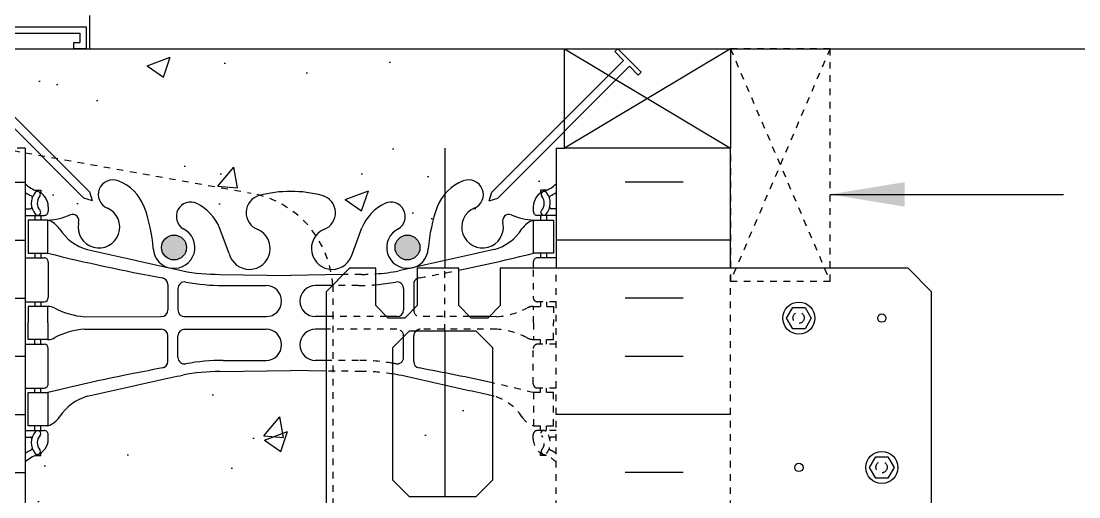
# Model space of a CAD drawing. Header units: inches. Extents: x -99 to -49.8, y 169 to 251.9.
# Drawn here: x -76.98 to -61.04, y 205.31 to 212.48 of the extents above; entities that cross this region are included whole.
import ezdxf

# ---------------------------------------------------------------- set-up
doc = ezdxf.new("R2010")
doc.units = ezdxf.units.IN
doc.header["$LTSCALE"] = 0.5
doc.header["$MEASUREMENT"] = 0
doc.linetypes.add('DASHED2', pattern=[0.375, 0.25, -0.125])
doc.linetypes.add('HIDDEN2', pattern=[0.1875, 0.125, -0.0625])
for name, color, linetype in [('HATCH', 12, 'Continuous'), ('Hidden2', 12, 'HIDDEN2'), ('LINE18', 9, 'Continuous'), ('line25', 2, 'Continuous'), ('LINE3', 3, 'Continuous'), ('LINE50', 5, 'Continuous'), ('LINE65', 3, 'Continuous'), ('LINE9', 9, 'Continuous'), ('TEXT', 4, 'Continuous'), ('Web_Edge', 9, 'Continuous')]:
    doc.layers.add(name, color=color, linetype=linetype)
doc.styles.add('DIM', font='romans.shx', dxfattribs={"width": 0.7})
doc.dimstyles.new('ext_12', dxfattribs={"dimscale": 12, "dimtxt": 0.09375, "dimasz": 0.09375, "dimexe": 0.09375, "dimexo": 0.0625, "dimgap": 0.0625, "dimtad": 1, "dimdec": 1, "dimzin": 3, "dimdsep": 46, "dimlunit": 4, "dimtxsty": 'DIM', "dimcen": 0.09, "dimdle": 0.09375, "dimclrt": 4, "dimadec": 0, "dimazin": 0, "dimtfac": 1, "dimtdec": 1, "dimtmove": 2, "dimatfit": 3, "dimfxl": 1, "dimfrac": 2, "dimtolj": 1, "dimtzin": 0, "dimarcsym": 0})

msp = doc.modelspace()

# ---------------------------------------------------------------- hatches: boundary and pattern name
at = {"layer": 'HATCH'}
h = msp.add_hatch(dxfattribs=at)
h.set_pattern_fill('AR-CONC', color=256, scale=0.5)
h.set_pattern_definition([(49.99999999999999, (0, 0), (3.586300913003767, -0.3137606749129755), [0.375, -4.125]), (355, (0, 0), (-0.693756668065, 3.760960668500059), [0.3, -3.3]), (100.45144446, (0.298858405, -0.02614672), (2.89254423363556, 3.447199954843147), [0.3187009599999999, -3.505710559999999]), (46.18420000000001, (0, 1), (5.336206653357862, -0.8275964039653827), [0.5625, -6.1875]), (96.63563549, (0.444683725, 0.931033465), (4.673309728371142, 4.870593003872752), [0.47805171, -5.258568799999999]), (351.1841639899999, (0, 1), (4.673309725273866, 4.870593001349951), [0.45, -4.950000005]), (21, (0.5, 0.75), (2.984535260592308, -2.013094453326694), [0.375, -4.125]), (326.0000000000001, (0.5, 0.75), (1.216576659607909, 3.625750225234265), [0.3, -3.3]), (71.45144474, (0.74871127, 0.58224213), (4.201111883649856, 1.612655764031769), [0.31870095, -3.50571056]), (37.50000000000001, (0, 0), (0.06079927658645334, 1.664469269156557), [0, -3.26, 0, -3.35, 0, -3.3125]), (7.499999999999999, (0, 0), (1.315347687210743, 1.972058559411801), [0, -1.91, 0, -3.185, 0, -1.2625]), (327.5, (-1.115, 0), (2.669112180862045, -0.1127743586718988), [0, -1.25, 0, -3.9, 0, -5.175]), (317.5, (-1.615, 0), (2.915930846711931, 0.5005249116615886), [0, -1.625, 0, -2.59, 0, -3.675])])
edge = h.paths.add_edge_path()
edge.add_arc((-69.26296042968272, 187.4750825603496), 0.4999999999999817, 46.21088882983793, 66.42182151813208)
edge.add_line((-69.0629604296534, 187.9333401298324), (-69.15296042965396, 187.9333401298255))
edge.add_line((-69.15296042965396, 187.9333401298255), (-69.15296042965669, 187.9750661897496))
edge.add_arc((-69.01296042967272, 188.1821893415326), 0.2500000000000103, 180.0000000030875, 235.94420226186742, ccw=False)
edge.add_line((-69.26296042967273, 188.1821893415191), (-69.26296042967637, 188.2496893415292))
edge.add_arc((-69.20046042967637, 188.2496893415326), 0.06250000000000001, 89.99999999998698, 180.0000000031006, ccw=False)
edge.add_line((-69.20046042967635, 188.3121893415326), (-69.15296042967852, 188.3121893415326))
edge.add_line((-69.15296042967852, 188.3121893415326), (-69.15296042968306, 188.3821893415326))
edge.add_line((-69.15296042968306, 188.3821893415326), (-69.25796042966778, 188.3821893415326))
edge.add_arc((-69.13555177851063, 188.7247932040528), 0.3638149041640495, 214.977513748053, 250.3387412735769, ccw=False)
edge.add_arc((-70.05867067382874, 188.1135631527183), 0.7434990637615243, 32.79191652787925, 73.8107114572156)
edge.add_spline(control_points=[(-69.85137452954145, 188.8275793754876), (-71.28882452954134, 189.1480393754876)], knot_values=[0, 0, 1, 1], degree=1, periodic=0)
edge.add_arc((-71.84516237756515, 186.2164345678702), 2.983926699701151, 79.25461642973025, 90.09946546446804)
edge.add_line((-71.85034247125739, 189.2003567712493), (-72.91695743279402, 189.216109270678))
edge.add_line((-72.91695743279402, 189.216109270678), (-73.98357239433068, 189.2003567712493))
edge.add_arc((-73.98875248802287, 186.2164345678702), 2.983926699701151, 89.90053453553307, 100.7453835702698)
edge.add_spline(control_points=[(-74.54509033604667, 189.1480393754876), (-75.98254033604657, 188.8275793754876)], knot_values=[0, 0, 1, 1], degree=1, periodic=0)
edge.add_arc((-75.77524419175927, 188.1135631527183), 0.7434990637615243, 106.1892885427844, 147.2080834721104)
edge.add_arc((-76.6983630870774, 188.7247932040528), 0.3638149041640544, 289.6612587264252, 325.0224862519694, ccw=False)
edge.add_line((-76.57595443592024, 188.3821893415326), (-76.68095443590495, 188.3821893415326))
edge.add_line((-76.68095443590495, 188.3821893415326), (-76.6809544359095, 188.3121893415326))
edge.add_line((-76.6809544359095, 188.3121893415326), (-76.63345443591166, 188.3121893415326))
edge.add_arc((-76.63345443591164, 188.2496893415326), 0.06250000000000001, -3.100581125181634e-09, 90.00000000001302, ccw=False)
edge.add_line((-76.57095443591164, 188.2496893415292), (-76.57095443591528, 188.1821893415191))
edge.add_arc((-76.82095443591527, 188.1821893415326), 0.2499999999999903, 304.05579773812724, 359.9999999969125, ccw=False)
edge.add_line((-76.68095443593133, 187.9750661897496), (-76.68095443593405, 187.9333401298255))
edge.add_line((-76.68095443593405, 187.9333401298255), (-76.77095443593461, 187.9333401298324))
edge.add_arc((-76.57095443590529, 187.4750825603496), 0.4999999999999814, 113.5781784818679, 133.7891111703084)
edge.add_line((-76.91695743279446, 187.8360284373778), (-76.91695743279446, 186.3176241267081))
edge.add_line((-76.91695743279446, 186.3176241267081), (-74.01610532066745, 186.3176241267081))
edge.add_line((-74.01610532066745, 186.3176241267081), (-73.01610532066745, 187.3176241267081))
edge.add_line((-73.01610532066745, 187.3176241267081), (-73.01610532066745, 185.3176241267081))
edge.add_line((-73.01610532066745, 185.3176241267081), (-72.01610532066745, 186.3176241267081))
edge.add_line((-72.01610532066745, 186.3176241267081), (-68.91695743279448, 186.3176241267081))
edge.add_line((-68.91695743279448, 186.3176241267081), (-68.91695743279448, 187.8360284373787))
h.paths.add_polyline_path([(-68.91695743279448, 194.0627590253792), (-68.91695743279398, 196.0971678050718, 0.08841615068645434), (-69.06296042965344, 196.1944794975259), (-69.15296042965399, 196.194479497519), (-69.15296042965672, 196.2362055574432, -0.2490694201798125), (-69.26296042967276, 196.4433287092126), (-69.2629604296764, 196.5108287092227, -0.4142135623889365), (-69.20046042967638, 196.5733287092261), (-69.15296042967854, 196.5733287092261), (-69.15296042968309, 196.6433287092261), (-69.25796042966839, 196.6433287092261, 0.08534784463998105), (-69.58741995221318, 196.5678101274881, -0.6696014941106417), (-69.71992235096346, 196.6880918241859, 2.087231407567944), (-70.15382178088612, 196.4632745659378, -1), (-70.31725035228916, 196.0547514918659, -0.2134499129915438), (-70.70947611306768, 196.4439519588495, -0.06822591722317979), (-70.8451739359322, 197.0718185008786, 1.75317091024265), (-71.29611152784673, 196.775210365644, -0.9407930192578456), (-71.49962406452543, 196.3919471457633, -0.1730747606229026), (-71.84553238706185, 196.7586041852713), (-71.98817022924167, 197.1454490410034, 1.612473537245968), (-72.41971339376305, 196.7858608412993, -0.7348724129875202), (-72.44281699735308, 196.2748219945952, -0.06847526280401155), (-72.91695743279391, 196.2127590253792, -0.0684752628042168), (-73.39109786823613, 196.2748219945956, -0.7348724129851627), (-73.41420147182541, 196.7858608412992, 1.612473537247223), (-73.8457446363464, 197.1454490410034), (-73.98838247852622, 196.7586041852713, -0.1730747606229988), (-74.33429080106288, 196.3919471457632, -0.9407930192584032), (-74.5378033377411, 196.7752103656441, 1.753170910243025), (-74.9887409296559, 197.0718185008782, -0.06822591722314142), (-75.12443875252039, 196.4439519588495, -0.2134499129908853), (-75.51666451329736, 196.0547514918665, -1), (-75.68009308470229, 196.4632745659376, 2.08723140756924), (-76.11399251462463, 196.688091824186, -0.6696014941072908), (-76.24649491337414, 196.5678101274877, 0.08534784464018956), (-76.57595443591968, 196.6433287092261), (-76.68095443590498, 196.6433287092261), (-76.68095443590953, 196.5733287092261), (-76.63345443591169, 196.5733287092261, -0.4142135623889448), (-76.57095443591167, 196.5108287092227), (-76.57095443591531, 196.4433287092126, -0.2490694201798239), (-76.68095443593135, 196.2362055574432), (-76.68095443593408, 196.194479497519), (-76.77095443593463, 196.1944794975259, 0.08841615068673743), (-76.91695743279449, 196.0971678050714), (-76.91695743279449, 194.0627590253792), (-76.91695743279448, 192.0283502456871, 0.08841615068675071), (-76.77095443593461, 191.9310385532325), (-76.68095443593405, 191.9310385532394), (-76.68095443593133, 191.8893124933153, -0.2490694201798112), (-76.57095443591528, 191.6821893415458), (-76.57095443591164, 191.6146893415357, -0.4142135623889407), (-76.63345443591166, 191.5521893415323), (-76.6809544359095, 191.5521893415323), (-76.68095443590495, 191.4821893415323), (-76.57595443591964, 191.4821893415323, 0.08534784463994134), (-76.246494913375, 191.5577079232703, -0.6696014941110767), (-76.11399251462457, 191.4374262265725, 2.08723140756614), (-75.68009308470154, 191.6622434848205, -1), (-75.5166645132976, 192.070766558892, -0.2134499129909198), (-75.12443875252045, 191.6815660919091, -0.06822591722321909), (-74.98874092965583, 191.0536995498797, 1.753170910241703), (-74.53780333774114, 191.3503076851143, -0.9407930192583428), (-74.33429080106279, 191.7335709049952, -0.1730747606229149), (-73.98838247852626, 191.3669138654873), (-73.84574463634634, 190.9800690097551, 1.612473537246518), (-73.41420147182522, 191.3396572094592, -0.734872412986799), (-73.3910978682352, 191.8506960561631, -0.06847526280406452), (-72.91695743279402, 191.9127590253792, -0.06847526280406131), (-72.44281699735285, 191.8506960561631, -0.7348724129867691), (-72.41971339376275, 191.3396572094592, 1.612473537246661), (-71.98817022924167, 190.9800690097551), (-71.84553238706175, 191.3669138654873, -0.173074760623042), (-71.49962406452488, 191.7335709049954, -0.9407930192578118), (-71.2961115278469, 191.3503076851143, 1.7531709102408), (-70.8451739359322, 191.0536995498794, -0.06822591722324756), (-70.70947611306757, 191.6815660919091, -0.2134499129907827), (-70.31725035229074, 192.0707665588919, -1), (-70.15382178088632, 191.6622434848206, 2.087231407567177), (-69.71992235096344, 191.4374262265726, -0.6696014941048448), (-69.58741995221435, 191.5577079232709, 0.08534784464030597), (-69.25796042966837, 191.4821893415323), (-69.15296042968306, 191.4821893415323), (-69.15296042967852, 191.5521893415323), (-69.20046042967635, 191.5521893415323, -0.4142135623889365), (-69.26296042967637, 191.6146893415357), (-69.26296042967273, 191.6821893415458, -0.2490694201798226), (-69.15296042965669, 191.8893124933153), (-69.15296042965396, 191.9310385532394), (-69.0629604296534, 191.9310385532325, 0.08841615068609064), (-68.91695743279448, 192.0283502456862)])
edge = h.paths.add_edge_path()
edge.add_line((-72.3859744296058, 203.1091091947822), (-72.3859744296058, 207.2082673504387))
edge.add_line((-72.3859744296058, 207.2082673504387), (-72.91695743279399, 207.216109270678))
edge.add_line((-72.91695743279399, 207.216109270678), (-73.98357239433076, 207.2003567712493))
edge.add_arc((-73.98875248802293, 204.2164345678702), 2.983926699701129, 89.90053453553361, 100.7453835702683)
edge.add_spline(control_points=[(-74.5450903360467, 207.1480393754876), (-75.9825403360466, 206.8275793754876)], knot_values=[0, 0, 1, 1], degree=1, periodic=0)
edge.add_arc((-75.77524419175928, 206.1135631527183), 0.7434990637615244, 106.1892885427834, 147.2080834721031)
edge.add_arc((-76.69836308707744, 206.7247932040528), 0.3638149041640706, 289.66125872642726, 325.02248625198683, ccw=False)
edge.add_line((-76.57595443592027, 206.3821893415326), (-76.68095443590498, 206.3821893415326))
edge.add_line((-76.68095443590498, 206.3821893415326), (-76.68095443590953, 206.3121893415326))
edge.add_line((-76.68095443590953, 206.3121893415326), (-76.63345443591169, 206.3121893415326))
edge.add_arc((-76.63345443591167, 206.2496893415326), 0.06250000000000001, -3.100581125181634e-09, 90.00000000001302, ccw=False)
edge.add_line((-76.57095443591167, 206.2496893415292), (-76.57095443591531, 206.1821893415191))
edge.add_arc((-76.8209544359153, 206.1821893415326), 0.2499999999999885, 304.05579773812724, 359.9999999969125, ccw=False)
edge.add_line((-76.68095443593135, 205.9750661897496), (-76.68095443593408, 205.9333401298255))
edge.add_line((-76.68095443593408, 205.9333401298255), (-76.77095443593463, 205.9333401298324))
edge.add_arc((-76.5709544359053, 205.4750825603496), 0.4999999999999971, 113.5781784818679, 133.7891111703096)
edge.add_line((-76.91695743279449, 205.8360284373778), (-76.91695743279449, 200.2894896133806))
edge.add_arc((-76.57095443590532, 200.6504354904089), 0.4999999999999974, 226.2108888296916, 246.4218215181336)
edge.add_line((-76.77095443593463, 200.1921779209261), (-76.68095443593408, 200.1921779209329))
edge.add_line((-76.68095443593408, 200.1921779209329), (-76.68095443593135, 200.1504518610088))
edge.add_arc((-76.82095443591533, 199.9433287092259), 0.2500000000000085, 3.087507138843648e-09, 55.94420226186742, ccw=False)
edge.add_line((-76.57095443591531, 199.9433287092394), (-76.57095443591167, 199.8758287092293))
edge.add_arc((-76.63345443591167, 199.8758287092259), 0.06250000000000001, -90.00000000001302, 3.100524281762773e-09, ccw=False)
edge.add_line((-76.63345443591169, 199.8133287092259), (-76.68095443590953, 199.8133287092259))
edge.add_line((-76.68095443590953, 199.8133287092259), (-76.68095443590498, 199.7433287092259))
edge.add_line((-76.68095443590498, 199.7433287092259), (-76.57595443592027, 199.7433287092259))
edge.add_arc((-76.69836308707748, 199.4007248467057), 0.3638149041640706, 34.97751374790272, 70.33874127356643, ccw=False)
edge.add_arc((-75.7752441917593, 200.0119548980402), 0.7434990637615243, 212.7919165279498, 253.8107114572178)
edge.add_spline(control_points=[(-75.9825403360466, 199.2979386752708), (-74.5450903360467, 198.9774786752708)], knot_values=[0, 0, 1, 1], degree=1, periodic=0)
edge.add_arc((-73.9887524880229, 201.9090834828881), 2.983926699701062, 259.2546164297302, 270.0994654644683)
edge.add_line((-73.98357239433064, 198.9251612795092), (-72.91695743279408, 198.9094087800805))
edge.add_line((-72.91695743279408, 198.9094087800805), (-71.85034247125742, 198.9251612795092))
edge.add_arc((-71.84516237756517, 201.9090834828882), 2.983926699701136, 269.900534535532, 280.7453835702698)
edge.add_spline(control_points=[(-71.28882452954137, 198.9774786752708), (-69.85137452954147, 199.2979386752708)], knot_values=[0, 0, 1, 1], degree=1, periodic=0)
edge.add_arc((-70.05867067382876, 200.0119548980402), 0.7434990637615241, 286.1892885427833, 327.2080834721286)
edge.add_arc((-69.13555177851063, 199.4007248467056), 0.3638149041640706, 109.66125872642581, 145.0224862519285, ccw=False)
edge.add_line((-69.2579604296678, 199.7433287092259), (-69.15296042968309, 199.7433287092259))
edge.add_line((-69.15296042968309, 199.7433287092259), (-69.15296042967854, 199.8133287092259))
edge.add_line((-69.15296042967854, 199.8133287092259), (-69.20046042967638, 199.8133287092259))
edge.add_arc((-69.2004604296764, 199.8758287092259), 0.06250000000000001, 179.9999999968994, 270.000000000013, ccw=False)
edge.add_line((-69.2629604296764, 199.8758287092293), (-69.26296042967276, 199.9433287092394))
edge.add_arc((-69.01296042967277, 199.9433287092259), 0.2499999999999884, 124.05579773812721, 179.9999999969125, ccw=False)
edge.add_line((-69.15296042965672, 200.1504518610088), (-69.15296042965399, 200.1921779209329))
edge.add_line((-69.15296042965399, 200.1921779209329), (-69.06296042965344, 200.1921779209261))
edge.add_arc((-69.26296042968275, 200.6504354904089), 0.499999999999998, 293.5781784818664, 313.7891111704985)
edge.add_line((-68.91695743279237, 200.2894896133817), (-68.91695743279237, 202.755555804189))
edge.add_line((-68.91695743279237, 202.755555804189), (-69.76097442960557, 202.7555558041891))
edge.add_line((-69.76097442960557, 202.7555558041891), (-69.76097442960557, 203.318055804189))
edge.add_line((-69.76097442960557, 203.318055804189), (-69.94847442960557, 203.505555804189))
edge.add_line((-69.94847442960557, 203.505555804189), (-70.19847442960557, 203.5055558041891))
edge.add_line((-70.19847442960557, 203.5055558041891), (-70.38597442960557, 203.3180558041891))
edge.add_line((-70.38597442960557, 203.3180558041891), (-70.38597442960557, 202.7555558041891))
edge.add_line((-70.38597442960557, 202.7555558041891), (-71.0109744296056, 202.7555558041891))
edge.add_line((-71.0109744296056, 202.7555558041891), (-71.01097442960557, 203.318055804189))
edge.add_line((-71.01097442960557, 203.318055804189), (-71.19847442960557, 203.505555804189))
edge.add_line((-71.19847442960557, 203.505555804189), (-71.44847442960557, 203.505555804189))
edge.add_line((-71.44847442960557, 203.505555804189), (-71.63597442960557, 203.318055804189))
edge.add_line((-71.63597442960557, 203.318055804189), (-71.63597442960557, 202.7555558041891))
edge.add_line((-71.63597442960557, 202.7555558041891), (-72.03242103901246, 202.7555558041888))
edge.add_line((-72.03242103901246, 202.7555558041888), (-72.3859744296058, 203.1091091947822))
edge = h.paths.add_edge_path(flags=17)
edge.add_spline(control_points=[(-69.87695743279173, 206.833282737118), (-71.28882452954137, 207.1480393754876)], knot_values=[0.01779742130178727, 0.01779742130178727, 1, 1], degree=1, periodic=0)
edge.add_arc((-71.84516237756564, 204.2164345678703), 2.983926699701185, 79.25461642972067, 80.97247137817307)
edge.add_line((-71.37695743279173, 207.1633995623822), (-71.3769574327917, 205.5627590253793))
edge.add_line((-71.3769574327917, 205.5627590253793), (-71.1269574327917, 205.3127590253793))
edge.add_line((-71.1269574327917, 205.3127590253793), (-70.12695743279173, 205.3127590253793))
edge.add_line((-70.12695743279173, 205.3127590253793), (-69.87695743279173, 205.5627590253793))
edge.add_line((-69.87695743279173, 205.5627590253793), (-69.87695743279173, 206.833282737118))
h.paths.add_polyline_path([(-68.79195743279229, 210.9966832688065), (-68.79195743279229, 212.0627590253791), (-77.04195743279458, 212.0627590253793), (-77.04195743279458, 210.9966832688066), (-76.45865773388859, 210.4133835699004), (-73.5112890930211, 209.8871757181858, -0.02347936990630944), (-73.37416105335791, 209.8552359864414, -0.06596473459090901), (-72.91695743279315, 209.9127590253792, -0.06847526280372124), (-72.44281699735431, 209.8506960561635, -0.7348724129901689), (-72.41971339376344, 209.3396572094589, 0.1205115288224305), (-72.53781977591731, 209.2488615759505, -0.09306446429773156), (-72.31901634665044, 208.7403448084114, 0.3704972861511366), (-71.98817022924167, 208.9800690097551), (-71.84553238706185, 209.3669138654871, -0.1730747606232576), (-71.4996240645245, 209.7335709049955, -0.9407930192563716), (-71.2961115278473, 209.3503076851142, 1.753170910239716), (-70.84517393593222, 209.0536995498795, -0.06822591722319189), (-70.70947611306775, 209.6815660919087, -0.2134499129900382), (-70.31725035229294, 210.0707665588911, -1), (-70.15382178088626, 209.6622434848206, 2.087231407567714), (-69.71992235096349, 209.4374262265726, -0.6696014941007381), (-69.58741995221526, 209.5577079232713, 0.08534784464054589), (-69.2579604296684, 209.4821893415323), (-69.15296042968309, 209.4821893415323), (-69.15296042967854, 209.5521893415324), (-69.20046042967638, 209.5521893415323, -0.4142135623889656), (-69.2629604296764, 209.6146893415357), (-69.26296042967276, 209.6821893415458, -0.2490694201798201), (-69.15296042965672, 209.8893124933153), (-69.15296042965399, 209.9310385532394), (-69.06296042965344, 209.9310385532325, 0.08841615068758168), (-68.91695743279237, 210.0283502456882), (-68.91695743279237, 210.5627590253791), (-68.79195743279229, 210.5627590253791), (-68.79195743279229, 210.8199065735085), (-69.79954628218383, 209.8123177241152), (-69.92824584453581, 209.7720065094149), (-69.88793462983637, 209.900706071762)])
h.paths.add_polyline_path([(-73.511289093023, 209.8871757181862), (-76.4586577338886, 210.4133835699004), (-75.9459802357505, 209.9007060717621), (-75.90566902105105, 209.772006509415), (-76.03436858340304, 209.8123177241153), (-76.67385454795102, 210.4518036886645), (-76.91695743279449, 210.4952060120133), (-76.91695743279449, 210.0283502456871, 0.08841615068673454), (-76.77095443593463, 209.9310385532325), (-76.68095443593408, 209.9310385532394), (-76.68095443593135, 209.8893124933153, -0.2490694201798088), (-76.57095443591531, 209.6821893415458), (-76.57095443591167, 209.6146893415357, -0.4142135623889365), (-76.63345443591169, 209.5521893415323), (-76.68095443590953, 209.5521893415323), (-76.68095443590498, 209.4821893415323), (-76.57595443591966, 209.4821893415323, 0.0853478446399523), (-76.24649491337497, 209.5577079232704, -0.6696014941121263), (-76.11399251462466, 209.4374262265723, 2.087231407574027), (-75.68009308470343, 209.6622434848213, -1), (-75.51666451330009, 210.070766558893, -0.2134499129923061), (-75.12443875252013, 209.6815660919082, -0.06822591722312163), (-74.98874092965586, 209.0536995498796, 1.753170910240549), (-74.53780333774087, 209.3503076851142, -0.9407930192584124), (-74.33429080106386, 209.7335709049957, -0.1730747606233705), (-73.98838247852622, 209.3669138654871), (-73.8457446363464, 208.9800690097551, 1.612473537250082), (-73.41420147182622, 209.3396572094596, -0.7348724129833379), (-73.39109786823653, 209.8506960561628, -0.002499239268321315), (-73.37416105335792, 209.8552359864414, 0.02347936990662765)])
edge = h.paths.add_edge_path()
edge.add_arc((-69.26296042968056, 235.3616975239035), 0.5000000000000095, 46.210888829839, 66.42182151813486)
edge.add_line((-69.06296042965126, 235.8199550933863), (-69.1529604296518, 235.8199550933794))
edge.add_line((-69.1529604296518, 235.8199550933794), (-69.15296042965453, 235.8616811533036))
edge.add_arc((-69.01296042967056, 236.0688043050865), 0.2500000000000104, 180.0000000030875, 235.94420226186742, ccw=False)
edge.add_line((-69.26296042967057, 236.068804305073), (-69.26296042967421, 236.1363043050831))
edge.add_arc((-69.20046042967421, 236.1363043050865), 0.06250000000000001, 89.99999999998698, 180.0000000030745, ccw=False)
edge.add_line((-69.2004604296742, 236.1988043050865), (-69.15296042967636, 236.1988043050865))
edge.add_line((-69.15296042967636, 236.1988043050865), (-69.1529604296809, 236.2688043050865))
edge.add_line((-69.1529604296809, 236.2688043050865), (-69.25796042966562, 236.2688043050865))
edge.add_arc((-69.13555177850806, 236.6114081676066), 0.3638149041640513, 214.9775137469862, 250.3387412735083, ccw=False)
edge.add_arc((-70.05867067382658, 236.0001781162722), 0.7434990637615252, 32.79191652837439, 73.81071145722042)
edge.add_spline(control_points=[(-69.85137452953929, 236.7141943390415), (-71.28882452953918, 237.0346543390415)], knot_values=[0, 0, 1, 1], degree=1, periodic=0)
edge.add_arc((-71.84516237756299, 234.1030495314241), 2.983926699701161, 79.25461642972955, 90.0994654644664)
edge.add_line((-71.85034247125515, 237.0869717348032), (-72.9169574327919, 237.1027242342319))
edge.add_line((-72.9169574327919, 237.1027242342319), (-73.98357239432832, 237.0869717348032))
edge.add_arc((-73.98875248802068, 234.1030495314242), 2.983926699701087, 89.9005345355298, 100.7453835702735)
edge.add_spline(control_points=[(-74.54509033604451, 237.0346543390415), (-75.98254033604441, 236.7141943390415)], knot_values=[0, 0, 1, 1], degree=1, periodic=0)
edge.add_arc((-75.77524419175705, 236.0001781162722), 0.7434990637615253, 106.1892885427918, 147.2080834720351)
edge.add_arc((-76.69836308707525, 236.6114081676067), 0.3638149041640558, 289.66125872642726, 325.0224862521296, ccw=False)
edge.add_line((-76.57595443591808, 236.2688043050865), (-76.68095443590279, 236.2688043050865))
edge.add_line((-76.68095443590279, 236.2688043050865), (-76.68095443590734, 236.1988043050865))
edge.add_line((-76.68095443590734, 236.1988043050865), (-76.6334544359095, 236.1988043050865))
edge.add_arc((-76.63345443590948, 236.1363043050865), 0.06250000000000001, -3.074489995924523e-09, 90.00000000001302, ccw=False)
edge.add_line((-76.57095443590948, 236.1363043050831), (-76.57095443591312, 236.068804305073))
edge.add_arc((-76.82095443591311, 236.0688043050865), 0.2499999999999903, 304.05579773812724, 359.9999999969125, ccw=False)
edge.add_line((-76.68095443592917, 235.8616811533036), (-76.6809544359319, 235.8199550933794))
edge.add_line((-76.6809544359319, 235.8199550933794), (-76.77095443593244, 235.8199550933863))
edge.add_arc((-76.57095443590313, 235.3616975239035), 0.5000000000000094, 113.5781784818651, 133.7891111703061)
edge.add_line((-76.9169574327923, 235.7226434009318), (-76.9169574327923, 232.9493739889332))
edge.add_line((-76.9169574327923, 232.9493739889332), (-75.2919574327923, 232.9493739889333))
edge.add_line((-75.2919574327923, 232.9493739889333), (-75.2919574327923, 232.9993739889333))
edge.add_line((-75.2919574327923, 232.9993739889333), (-73.34195743279248, 232.9993739889333))
edge.add_arc((-73.34195743279248, 233.1243739889333), 0.125, 270, 360)
edge.add_line((-73.21695743279248, 233.1243739889333), (-73.21695743279248, 233.1993739889336))
edge.add_arc((-72.91695743279253, 233.1993739889336), 0.2999999999999545, 0, 180, ccw=False)
edge.add_line((-72.61695743279257, 233.1993739889336), (-72.61695743279257, 233.1243739889333))
edge.add_arc((-72.49195743279257, 233.1243739889333), 0.1250000000000009, 180, 270)
edge.add_line((-72.49195743279257, 232.9993739889333), (-70.5419574327923, 232.9993739889333))
edge.add_line((-70.5419574327923, 232.9993739889333), (-70.5419574327923, 232.9493739889335))
edge.add_line((-70.5419574327923, 232.9493739889335), (-68.9169574327923, 232.9493739889336))
edge.add_line((-68.9169574327923, 232.9493739889336), (-68.9169574327923, 235.7226434009326))
h.paths.add_polyline_path([(-68.9169574327923, 241.9493739889331), (-68.9169574327923, 243.9837827686262, 0.08841615068610353), (-69.06296042965127, 244.0810944610798), (-69.1529604296518, 244.081094461073), (-69.15296042965453, 244.1228205209971, -0.2490694201798143), (-69.26296042967057, 244.3299436727665), (-69.26296042967421, 244.3974436727767, -0.4142135623889365), (-69.2004604296742, 244.45994367278), (-69.15296042967636, 244.45994367278), (-69.1529604296809, 244.52994367278), (-69.25796042966616, 244.52994367278, 0.08534784464038232), (-69.5874199522124, 244.4544250910413, -0.6696014941375972), (-69.71992235095999, 244.5747067877462, 2.087231407517782), (-70.15382178088858, 244.3498895294936, -1), (-70.31725035234123, 243.9413664554403, -0.2134499129697651), (-70.70947611306606, 244.330566922405, -0.0682259172229921), (-70.84517393593, 244.9584334644324, 1.753170910265039), (-71.29611152783764, 244.6618253291937, -0.9407930192416205), (-71.4996240645251, 244.2785621093182, -0.1730747606222016), (-71.84553238705968, 244.6452191488253), (-71.98817022923949, 245.0320640045572, 1.612473537237519), (-72.41971339376329, 244.6724758048541, -0.7348724130204608), (-72.44281699737, 244.161436958144, -0.06847526280073828), (-72.91695743278868, 244.0993739889331, -0.06847526280343354), (-73.39109786822571, 244.1614369581473, -0.7348724130104817), (-73.41420147181634, 244.6724758048561, 1.612473537225608), (-73.8457446363442, 245.0320640045573), (-73.98838247852404, 244.6452191488252, -0.1730747606206864), (-74.33429080105448, 244.2785621093199, -0.9407930192736779), (-74.53780333773946, 244.6618253291978, 1.753170910243384), (-74.98874092965367, 244.9584334644327, -0.0682259172232329), (-75.12443875251833, 244.3305669224031, -0.2134499129935072), (-75.5166645133017, 243.9413664554178, -1), (-75.68009308471038, 244.349889529487, 2.087231407608283), (-76.11399251462305, 244.5747067877415, -0.6696014941921857), (-76.24649491338927, 244.4544250910489, 0.08534784463543163), (-76.57595443591742, 244.52994367278), (-76.68095443590279, 244.52994367278), (-76.68095443590734, 244.45994367278), (-76.6334544359095, 244.45994367278, -0.4142135623889219), (-76.57095443590948, 244.3974436727767), (-76.57095443591312, 244.3299436727665, -0.2490694201798144), (-76.68095443592917, 244.1228205209971), (-76.6809544359319, 244.081094461073), (-76.77095443593242, 244.0810944610798, 0.08841615068673704), (-76.9169574327923, 243.9837827686253), (-76.9169574327923, 241.9493739889331), (-76.9169574327923, 239.914965209241, 0.08841615068673754), (-76.77095443593245, 239.8176535167864), (-76.6809544359319, 239.8176535167933), (-76.68095443592917, 239.7759274568692, -0.2490694201798218), (-76.57095443591312, 239.5688043050997), (-76.57095443590948, 239.5013043050896, -0.4142135623889365), (-76.6334544359095, 239.4388043050863), (-76.68095443590734, 239.4388043050863), (-76.68095443590279, 239.3688043050863), (-76.57595443591751, 239.3688043050863, 0.08534784463843559), (-76.2464949133783, 239.4443228868217, -0.6696014941228596), (-76.11399251462198, 239.3240411901286, 2.08723140757684), (-75.68009308469969, 239.5488584483745, -1), (-75.51666451334891, 239.9573815224661, -0.2134499130130259), (-75.12443875251826, 239.568181055463, -0.06822591722306699), (-74.98874092965374, 238.940314513435, 1.753170910240793), (-74.5378033377373, 239.2369226486672, -0.9407930192702132), (-74.3342908010489, 239.6201858685431, -0.1730747606183956), (-73.98838247852409, 239.2535288290412), (-73.8457446363442, 238.866683973309, 1.612473537256133), (-73.41420147182583, 239.2262721730141, -0.7348724128753228), (-73.39109786830308, 239.7373110196979, -0.06847526281426061), (-72.91695743279327, 239.7993739889332, -0.06847526280502633), (-72.44281699734555, 239.7373110197157, -0.7348724129810951), (-72.41971339376163, 239.2262721730127, 1.612473537243395), (-71.98817022923951, 238.8666839733089), (-71.84553238705959, 239.2535288290412, -0.1730747606240959), (-71.49962406451985, 239.6201858685505, -0.9407930192532266), (-71.29611152784284, 239.2369226486692, 1.753170910275227), (-70.84517393592935, 238.9403145134422, -0.06822591722276297), (-70.70947611306383, 239.5681810554671, -0.213449912994966), (-70.31725035227457, 239.9573815224514, -1), (-70.15382178084236, 239.5488584483929, 2.087231407738955), (-69.7199223509597, 239.3240411901221, -0.6696014940496519), (-69.58741995222826, 239.4443228868315, 0.08534784464471418), (-69.25796042966618, 239.3688043050863), (-69.1529604296809, 239.3688043050863), (-69.15296042967636, 239.4388043050863), (-69.20046042967418, 239.4388043050863, -0.4142135623890114), (-69.26296042967421, 239.5013043050896), (-69.26296042967057, 239.5688043050997, -0.2490694201798143), (-69.15296042965453, 239.7759274568692), (-69.1529604296518, 239.8176535167933), (-69.06296042965124, 239.8176535167864, 0.08841615068609969), (-68.9169574327923, 239.9149652092401)])
h = msp.add_hatch(dxfattribs=at)
h.set_pattern_fill('INSUL', color=256, scale=7, style=0)
h.set_pattern_definition([(0, (-3003.078539144279, -202.9467550373324), (0, 2.625), []), (0, (-3003.078539144279, -202.0717550373324), (0, 2.625), [0.875, -0.875]), (0, (-3003.078539144279, -201.1967550373324), (0, 2.625), [0.875, -0.875])])
h.paths.add_polyline_path([(-79.54195743279449, 194.0627590253792), (-79.10445743279449, 194.0627590253792), (-79.10445743279449, 194.5627590253792), (-77.60445743279449, 194.5627590253792), (-77.60445743279449, 194.0627590253792), (-76.91695743279449, 194.0627590253792), (-76.91695743279449, 210.5627590253792), (-79.54195743279449, 210.5627590253792)])
at = {"layer": 'LINE65'}
for points in [[(-74.4880668977409, 209.0686640923699, 1), (-74.8630668977409, 209.0686640923699, 1)], [(-70.97084796784718, 209.0686640923699, 1), (-71.34584796784718, 209.0686640923699, 1)]]:
    msp.add_hatch(color=256, dxfattribs=at).paths.add_polyline_path(points)

# ---------------------------------------------------------------- linework, layer by layer
at = {"layer": 'HATCH'}
for p, q in [((-66.29195743279229, 212.0627590253791), (-68.79195743279229, 210.5627590253791)), ((-68.79195743279229, 212.0627590253791), (-66.29195743279229, 210.5627590253791)), ((-67.00537572130925, 210.0532449626679), (-67.88037572130925, 210.0532449626679)), ((-66.29195743279452, 209.1782449626679), (-68.91695743279452, 209.1782449626679)), ((-67.00537572130925, 208.3032449626678), (-67.88037572130925, 208.3032449626678)), ((-67.00537572130925, 207.4282449626679), (-67.88037572130925, 207.4282449626679)), ((-66.29195743279452, 206.5532449626679), (-68.91695743279452, 206.5532449626679)), ((-67.00537572130925, 205.6782449626678), (-67.88037572130925, 205.6782449626678))]:
    msp.add_line(p, q, dxfattribs=at)
at = {"layer": 'Hidden2'}
for p, q in [((-81.03428867563731, 211.2302928952937), (-76.91695743279448, 210.4952060120133)), ((-76.91695743279446, 210.4952060120133), (-73.51128909301575, 209.8871757181849)), ((-71.85034247125911, 208.6640219118156), (-72.12805640068137, 208.6599204425204)), ((-70.59650681383621, 207.8127590253792), (-70.59650681383621, 208.7555558041891)), ((-69.2629604296764, 208.733523725623), (-69.2629604296764, 208.3146893415324)), ((-71.89767695903053, 208.4961376244742), (-72.29183921872749, 208.4961376244743)), ((-72.28536471680603, 208.5026121263957), (-72.28262052300957, 208.0897018975931)), ((-71.06501452954052, 208.1390157042541), (-71.0650145295405, 208.1275002048117)), ((-68.91695743279358, 208.2521893415324), (-69.2004604296764, 208.2521893415324)), ((-69.15296042976404, 208.2521893415324), (-69.15296042976858, 208.1821893415325)), ((-69.06296042965293, 208.2521893415325), (-69.06296042965293, 208.1821893415325)), ((-71.4704188531093, 208.0275002276927), (-72.3859744296058, 208.0275002276927)), ((-72.28262052300957, 208.0897018975931), (-72.28262052300957, 203.005755288186)), ((-70.21991476665214, 208.0269961412356), (-70.9650821769357, 208.0275002276927)), ((-69.8106845295412, 208.0267193075772), (-69.92723208481426, 208.0267981489803)), ((-71.31751452954101, 207.8368784553722), (-72.3859744296058, 207.8368784553722)), ((-69.8106845295412, 207.8376593754877), (-70.9650821769357, 207.8368784553722)), ((-69.15296042976404, 207.6121893415325), (-69.15296042976858, 207.6821893415324)), ((-69.06296042965293, 207.6121893415324), (-69.06296042965293, 207.6821893415324)), ((-69.2629604296764, 207.0146893415324), (-69.2629604296764, 207.5496893415325)), ((-68.91695743279358, 207.6121893415325), (-69.2004604296764, 207.6121893415325)), ((-71.89767695903053, 207.3682410585907), (-72.3859744296058, 207.3682410585907)), ((-71.85034247125911, 207.2003567712493), (-72.3859744296058, 207.2082673504387)), ((-68.91695743279358, 206.9521893415325), (-69.2004604296764, 206.9521893415324)), ((-69.15296042971674, 206.8821893415326), (-69.15296042972129, 206.9521893415324)), ((-69.06296042965339, 206.8821893415326), (-69.06296042965339, 206.9521893415325)), ((-69.15296042967854, 206.3121893415326), (-69.15296042968309, 206.3821893415326)), ((-69.06296042965339, 206.3121893415326), (-69.06296042965339, 206.3821893415326)), ((-69.26296042967276, 206.1821893415135), (-69.2629604296764, 206.2496893415297)), ((-68.91695743279358, 206.3121893415325), (-69.2004604296764, 206.3121893415326)), ((-68.91695743279358, 206.2121893415326), (-68.99483596606221, 206.2121893415325)), ((-69.15296042965399, 205.9333401298255), (-69.15296042965672, 205.9750661897496)), ((-69.06296042965339, 205.9333401298324), (-69.15296042965399, 205.9333401298255))]:
    msp.add_line(p, q, dxfattribs=at)
for points in [[(-69.2579604297536, 207.9321893415325), (-69.2579604297536, 208.1821893415325), (-68.95796042975341, 208.1821893415325), (-68.95796042975341, 207.9321893415325)], [(-69.2579604297536, 207.9321893415324), (-69.2579604297536, 207.6821893415324), (-68.95796042975341, 207.6821893415324), (-68.95796042975341, 207.9321893415324)]]:
    msp.add_lwpolyline(points, dxfattribs=at)
msp.add_lwpolyline([(-68.95796042966838, 206.8821893415326), (-69.25796042966856, 206.8821893415326), (-69.25796042966856, 206.3821893415326), (-68.95796042966838, 206.3821893415326)], close=True, dxfattribs=at)
for centre, radius, start, end in [((-73.78262052300956, 208.411920060647), 1.499999999999983, 3.46629581251049, 79.5785345806196), ((-71.8451623775654, 211.6479441152009), 2.983926699707308, 269.9005345355035, 274.02001359972), ((-76.06656407616155, 236.4025593312979), 28.25303123543869, 280.3656591868257, 281.5990246301885), ((-71.89249686533623, 211.4800598278433), 2.983926699691109, 269.9005345354915, 274.9316952901445), ((-70.9650145295409, 208.5122640216287), 0.1000000000003748, 100.3656591869768, 117.3612347749988), ((-69.2004604296764, 208.3146893415324), 0.0625, 180, 269.9999999999739), ((-69.89555641543227, 209.1833525145749), 1.159742907951804, 274.1967506926227, 297.4156047592631), ((-69.25383767466671, 207.9635056821431), 0.218722518258797, 91.08004634494158, 119.5062534114404), ((-70.9650145295406, 208.1275002048118), 0.1, 180.0000000000749, 269.9612408947538), ((-71.31751452954101, 207.7368784553721), 0.1, 0, 90), ((-70.9650145295406, 207.7368784782531), 0.1, 90.03875910524623, 130.6409962571283), ((-69.89555641543227, 206.68102616849), 1.159742907951804, 62.58439524073686, 85.80324930737731), ((-69.25383767466671, 207.9008730009218), 0.218722518258797, 240.4937465885596, 268.9199536550584), ((-69.2004604296764, 207.5496893415325), 0.0625, 90.00000000002606, 180), ((-71.89249686533631, 204.3843188552132), 2.983926699699519, 80.0502943467659, 90.09946546450654), ((-71.84511688709091, 204.2170172555384), 2.983344092244782, 80.97157829799002, 90.10035854469699), ((-76.0665640761333, 179.4618193518923), 28.25303123531022, 76.05521883028406, 77.34513744402554), ((-69.2004604296764, 207.0146893415324), 0.0625, 180, 270.000000000026), ((-70.05867067382876, 206.1135631527183), 0.7434990637615071, 32.79191652781521, 73.81071145749681), ((-69.13555177851065, 206.7247932040528), 0.3638149041640656, 214.9775137481753, 250.3387412734571), ((-69.2004604296764, 206.2496893415326), 0.0625, 90, 180.0000000026055), ((-69.10543142865679, 206.2660226678495), 0.04500000000006049, 42.46086784302049, 222.4608678427139), ((-69.25666783812783, 206.1276299351995), 0.16, 320.0000771989571, 42.4608678427531), ((-69.25666783812783, 206.1276299351995), 0.25, 320.1145119962655, 42.46086784279166), ((-69.01296042967276, 206.1821893415326), 0.25, 180.000000004361, 250.5287793646984), ((-68.99503996188575, 206.1926068823262), 0.01958352171754351, 89.40315581227274, 195.490099937307), ((-69.09890146707282, 205.9967332418606), 0.04500919725254051, 141.4480006460009, 319.1878992020097), ((-69.26296042968276, 205.4750825603496), 0.5, 46.21088882961905, 70.52877936469841), ((-69.00087821912363, 206.0381001690605), 0.02103171283708721, 163.4640040446167, 243.9957276596917), ((-69.26296042968276, 205.4750825603496), 0.6, 54.78321604785479, 65.07477071452576)]:
    msp.add_arc(centre, radius, start, end, dxfattribs=at)
at = {"layer": 'LINE18'}
for p, q in [((-67.99038684120478, 212.0627590253791), (-68.03458101502838, 212.0185648515555)), ((-77.93158643305152, 211.8863122690639), (-75.9459802357505, 209.9007060717621)), ((-67.90232843253534, 211.8863122690638), (-69.88793462983637, 209.900706071762)), ((-78.01997478069963, 211.7979239214154), (-76.03436858340304, 209.8123177241153)), ((-67.81394008488724, 211.7979239214153), (-69.79954628218383, 209.8123177241152)), ((-67.63749332857105, 211.7098655127458), (-67.68168750239477, 211.6656713389224)), ((-75.90566902105128, 209.7720065094157), (-75.9459802357505, 209.9007060717621)), ((-69.92824584453558, 209.7720065094156), (-69.88793462983637, 209.900706071762)), ((-75.90566902105196, 209.7720065094153), (-76.03436858340304, 209.8123177241153)), ((-69.9282458445349, 209.7720065094151), (-69.79954628218383, 209.8123177241152))]:
    msp.add_line(p, q, dxfattribs=at)
for points in [[(-67.90232843253534, 211.8863122690629), (-68.03458101502838, 212.0185648515555)], [(-67.63749332857105, 211.7098655127458), (-67.99038684120478, 212.0627590253791)], [(-67.81394008488724, 211.7979239214153), (-67.68168750239471, 211.6656713389222)]]:
    msp.add_lwpolyline(points, dxfattribs=at)
at = {"layer": 'line25'}
for p, q in [((-76.91695743279449, 210.5627590253792), (-77.04195743279458, 210.5627590253792)), ((-76.91695743279449, 210.5627590253792), (-76.91695743279449, 194.0627590253792)), ((-68.91695743279237, 210.5627590253791), (-68.91695743279237, 208.7555558041891)), ((-68.91695743279237, 210.5627590253791), (-68.79195743279229, 210.5627590253791))]:
    msp.add_line(p, q, dxfattribs=at)
msp.add_lwpolyline([(-63.26097442960557, 203.109109194782), (-63.26097442960534, 208.4020024135956), (-63.61452782019884, 208.7555558041891), (-69.76097442960557, 208.7555558041891), (-69.76097442960557, 208.1930558041891), (-69.94847442960557, 208.0055558041891), (-70.19847442960554, 208.0055558041891), (-70.38597442960554, 208.1930558041891), (-70.38597442960557, 208.7555558041891), (-71.01097442960557, 208.7555558041891), (-71.01097442960557, 208.1930558041891), (-71.19847442960557, 208.0055558041891), (-71.44847442960557, 208.005555804189), (-71.63597442960557, 208.193055804189), (-71.63597442960557, 208.7555558041891), (-72.03242103901269, 208.7555558041891), (-72.3859744296058, 208.402002413596), (-72.3859744296058, 203.1091091947822)], dxfattribs=at)
msp.add_lwpolyline([(-71.1269574327917, 205.3127590253793), (-71.3769574327917, 205.5627590253793), (-71.37695743279173, 207.5627590253792), (-71.12695743279173, 207.8127590253792), (-70.12695743279173, 207.8127590253792), (-69.87695743279173, 207.5627590253792), (-69.87695743279173, 205.5627590253793), (-70.12695743279173, 205.3127590253793)], close=True, dxfattribs=at)
at = {"layer": 'LINE3'}
for p, q in [((-70.59650681383614, 210.5627590253792), (-70.59650681383614, 208.7555558041891)), ((-70.59650681383621, 207.8127590253792), (-70.59650681383621, 205.3127590253788))]:
    msp.add_line(p, q, dxfattribs=at)
at = {"layer": 'LINE50'}
for p, q in [((-83.04195743279654, 212.0627590253794), (-66.29195743279236, 212.0627590253791)), ((-66.29195743279237, 212.0627590253791), (-56.8703561885869, 212.0627590253791)), ((-66.2919574327947, 208.7555558041891), (-66.29195743279236, 210.5627590253791))]:
    msp.add_line(p, q, dxfattribs=at)
at = {"layer": 'LINE65'}
for centre in [(-74.6755668977409, 209.0686640923699), (-71.15834796784718, 209.0686640923699)]:
    msp.add_circle(centre, 0.1875, dxfattribs=at)
at = {"layer": 'LINE9'}
for p, q in [((-75.94779546307787, 212.5627590253791), (-75.94779546307787, 212.0627590253791)), ((-80.54045743279289, 212.3933721142076), (-76.00057269999826, 212.3933721142076)), ((-79.28182269999827, 212.2996221142076), (-76.09432269999826, 212.2996221142076)), ((-76.09432269999826, 212.2996221142076), (-76.09432269999826, 212.1565090253792)), ((-76.00057269999826, 212.3933721142076), (-76.00057269999826, 212.0627590253792)), ((-76.18807269999826, 212.0627590253792), (-76.18807269999826, 212.1565090253792)), ((-76.18807269999826, 212.1565090253792), (-76.09432269999826, 212.1565090253792)), ((-76.00057269999826, 212.0627590253792), (-76.18807269999826, 212.0627590253792)), ((-68.79195743279229, 210.5627590253791), (-68.79195743279229, 212.0627590253791)), ((-68.79195743279229, 212.0627590253791), (-66.29195743279229, 212.0627590253791)), ((-66.29195743279229, 212.0627590253791), (-66.29195743279229, 210.5627590253791)), ((-66.29195743279229, 210.5627590253791), (-68.79195743279229, 210.5627590253791))]:
    msp.add_line(p, q, dxfattribs=at)
at = {"layer": 'LINE9', "linetype": 'HIDDEN2'}
for p, q in [((-66.29195743279237, 212.0627590253791), (-64.79195743279237, 208.5627590253791)), ((-64.79195743279237, 212.0627590253791), (-66.29195743279237, 208.5627590253791)), ((-68.91695743279237, 202.755555804189), (-68.91695743279237, 208.7555558041892)), ((-66.2919574327947, 202.755555804189), (-66.2919574327947, 208.7555558041891))]:
    msp.add_line(p, q, dxfattribs=at)
msp.add_lwpolyline([(-66.29195743279237, 208.5627590253791), (-64.79195743279237, 208.5627590253791), (-64.79195743279237, 212.0627590253791), (-66.29195743279237, 212.0627590253791)], close=True, dxfattribs=at)
at = {"layer": 'LINE9'}
for points in [[(-65.16828432059876, 208.1656105033628), (-65.07587669694578, 208.0055558041886), (-65.16828432059876, 207.8455011050144), (-65.35309956790555, 207.8455011050144), (-65.4455071915585, 208.0055558041886), (-65.35309956790555, 208.1656105033628)], [(-63.91828432059921, 205.9156105033628), (-63.82587669694624, 205.7555558041886), (-63.91828432059921, 205.5955011050144), (-64.103099567906, 205.5955011050144), (-64.19550719155896, 205.7555558041886), (-64.103099567906, 205.9156105033628)]]:
    msp.add_lwpolyline(points, close=True, dxfattribs=at)
for centre, radius in [((-65.2606919442517, 208.0055558041891), 0.2410072769559657), ((-64.01097442960602, 208.0055558041891), 0.0625), ((-64.01069194425216, 205.7555558041891), 0.2410072769559657), ((-65.26097442960557, 205.7555558041891), 0.0625)]:
    msp.add_circle(centre, radius, dxfattribs=at)
at = {"layer": 'LINE9', "linetype": 'DASHED2'}
for centre in [(-65.26546818447804, 208.0093590621386), (-64.0154681844785, 205.7593590621386)]:
    msp.add_circle(centre, 0.08425519608399376, dxfattribs=at)
at = {"layer": 'Web_Edge'}
for p, q in [((-76.77095443593468, 209.9310385532325), (-76.68095443593408, 209.9310385532394)), ((-76.68095443593408, 209.9310385532394), (-76.68095443593135, 209.8893124933153)), ((-69.06296042965339, 209.9310385532325), (-69.15296042965399, 209.9310385532394)), ((-69.15296042965399, 209.9310385532394), (-69.15296042965672, 209.8893124933153)), ((-76.91695743279449, 209.6521893415323), (-76.83907889952586, 209.6521893415324)), ((-76.57095443591531, 209.6821893415514), (-76.57095443591167, 209.6146893415352)), ((-69.26296042967276, 209.6821893415514), (-69.2629604296764, 209.6146893415352)), ((-68.91695743279358, 209.6521893415323), (-68.99483596606221, 209.6521893415324)), ((-76.91695743279449, 209.5521893415324), (-76.63345443591167, 209.5521893415323)), ((-76.77095443593468, 209.5521893415323), (-76.77095443593468, 209.4821893415323)), ((-76.68095443590953, 209.5521893415323), (-76.68095443590498, 209.4821893415323)), ((-68.91695743279358, 209.5521893415324), (-69.2004604296764, 209.5521893415323)), ((-69.15296042967854, 209.5521893415323), (-69.15296042968309, 209.4821893415323)), ((-69.06296042965339, 209.5521893415323), (-69.06296042965339, 209.4821893415323)), ((-73.84574463634696, 208.9800690097566), (-73.98838247852625, 209.3669138654872)), ((-71.9881702292411, 208.9800690097566), (-71.84553238706182, 209.3669138654872)), ((-76.77095443593468, 208.9821893415323), (-76.77095443593468, 208.9121893415324)), ((-76.68095443587133, 208.9821893415323), (-76.68095443586678, 208.9121893415325)), ((-69.15296042971674, 208.9821893415323), (-69.15296042972129, 208.9121893415325)), ((-69.06296042965339, 208.9821893415323), (-69.06296042965339, 208.9121893415324)), ((-76.91695743279449, 208.9121893415324), (-76.63345443591167, 208.9121893415325)), ((-76.57095443591167, 208.8496893415325), (-76.57095443591167, 208.3146893415324)), ((-69.2629604296764, 208.8496893415325), (-69.2629604296764, 208.7555558041891)), ((-68.91695743279358, 208.9121893415324), (-69.2004604296764, 208.9121893415325)), ((-73.98357239432896, 208.6640219118156), (-72.9169503360469, 208.6482693075773)), ((-72.12805640068142, 208.6599204425204), (-72.91696452954118, 208.6482693075773)), ((-74.76890033604666, 208.5122640216287), (-74.76890033604757, 208.1275002048117)), ((-73.93623790655754, 208.4961376244742), (-73.289356585785, 208.4961376244742)), ((-72.29183921872752, 208.4961376244743), (-72.54455827980307, 208.4961376244742)), ((-71.06501452954141, 208.5122640216287), (-71.06501452954052, 208.1390157042541)), ((-74.61640033604696, 208.4502084778121), (-74.61640033604696, 208.1275002276928)), ((-71.2175145295411, 208.4502084778121), (-71.2175145295411, 208.1275002276928)), ((-76.91695743279449, 208.2521893415324), (-76.63345443591167, 208.2521893415324)), ((-76.77095443593514, 208.2521893415325), (-76.77095443593514, 208.1821893415325)), ((-76.68095443582403, 208.2521893415324), (-76.68095443581949, 208.1821893415325)), ((-72.3859744296058, 208.2920181094519), (-72.38662735455604, 208.2913651845072)), ((-76.02323033604686, 208.0267193075772), (-74.86883268865238, 208.0275002276927)), ((-74.51640033604706, 208.0275002276927), (-73.289356585785, 208.0275002276927)), ((-72.3859744296058, 208.0275002276927), (-72.54455827980307, 208.0275002276927)), ((-71.31751452954101, 208.0275002276927), (-71.4704188531093, 208.0275002276927)), ((-69.92723208481426, 208.0267981489803), (-70.21991476665214, 208.0269961412356)), ((-76.02323033604686, 207.8376593754877), (-74.86883268865238, 207.8368784553722)), ((-74.51640033604706, 207.8368784553722), (-73.289356585785, 207.8368784553722)), ((-72.3859744296058, 207.8368784553722), (-72.54455827980307, 207.8368784553722)), ((-76.77095443593514, 207.6121893415324), (-76.77095443593514, 207.6821893415324)), ((-76.68095443582403, 207.6121893415325), (-76.68095443581949, 207.6821893415324)), ((-74.76890033604666, 207.3521146614362), (-74.76890033604757, 207.7368784782532)), ((-74.61640033604696, 207.4141702052528), (-74.61640033604696, 207.7368784553721)), ((-71.2175145295411, 207.7222019286298), (-71.2175145295411, 207.7368784553721)), ((-71.2175145295411, 207.4141702052528), (-71.2175145295411, 207.7222019286298)), ((-71.06501452954141, 207.3521146614362), (-71.0650145295405, 207.7368784782532)), ((-76.91695743279449, 207.6121893415325), (-76.63345443591167, 207.6121893415325)), ((-76.57095443591167, 207.0146893415324), (-76.57095443591167, 207.5496893415325)), ((-73.93623790655754, 207.3682410585907), (-73.289356585785, 207.3682410585907)), ((-72.3859744296058, 207.3682410585907), (-72.54455827980307, 207.3682410585907)), ((-73.98357239432896, 207.2003567712493), (-72.9169503360469, 207.2161093754876)), ((-72.3859744296058, 207.2082673504387), (-72.91696452954118, 207.2161093754876)), ((-76.91695743279449, 206.9521893415325), (-76.63345443591167, 206.9521893415324)), ((-76.77095443593468, 206.8821893415326), (-76.77095443593468, 206.9521893415325)), ((-76.68095443587133, 206.8821893415326), (-76.68095443586678, 206.9521893415324)), ((-76.77095443593468, 206.3121893415326), (-76.77095443593468, 206.3821893415326)), ((-76.68095443590953, 206.3121893415326), (-76.68095443590498, 206.3821893415326)), ((-76.91695743279449, 206.3121893415325), (-76.63345443591167, 206.3121893415326)), ((-76.57095443591531, 206.1821893415135), (-76.57095443591167, 206.2496893415297)), ((-76.91695743279449, 206.2121893415326), (-76.83907889952586, 206.2121893415325)), ((-76.77095443593468, 205.9333401298324), (-76.68095443593408, 205.9333401298255)), ((-76.68095443593408, 205.9333401298255), (-76.68095443593135, 205.9750661897496))]:
    msp.add_line(p, q, dxfattribs=at)
for points in [[(-76.8759544359197, 208.9821893415323), (-76.57595443591951, 208.9821893415323), (-76.57595443591951, 209.4821893415323), (-76.8759544359197, 209.4821893415323)], [(-68.95796042966838, 208.9821893415323), (-69.25796042966856, 208.9821893415323), (-69.25796042966856, 209.4821893415323), (-68.95796042966838, 209.4821893415323)], [(-76.8759544359197, 206.8821893415326), (-76.57595443591951, 206.8821893415326), (-76.57595443591951, 206.3821893415326), (-76.8759544359197, 206.3821893415326)]]:
    msp.add_lwpolyline(points, close=True, dxfattribs=at)
for points in [[(-76.57595443583448, 207.9321893415325), (-76.57595443583448, 208.1821893415325), (-76.87595443583466, 208.1821893415325), (-76.87595443583466, 207.9321893415325)], [(-76.57595443583448, 207.9321893415324), (-76.57595443583448, 207.6821893415324), (-76.87595443583466, 207.6821893415324), (-76.87595443583466, 207.9321893415324)]]:
    msp.add_lwpolyline(points, dxfattribs=at)
for centre, radius, start, end in [((-75.59837879901595, 209.8665050218628), 0.22, 68.19625201055833, 248.1962520105583), ((-75.75562812428022, 209.4377079413519), 0.6766585701930063, 21.12389215302242, 69.31974716749636), ((-70.07828674130785, 209.4377079413519), 0.6766585701930063, 110.6802528325036, 158.8761078469776), ((-70.23553606657212, 209.8665050218628), 0.22, 291.8037479894417, 111.8037479894417), ((-76.5709544359053, 210.3892961227153), 0.5, 226.210888829619, 250.5287793646984), ((-76.5709544359053, 210.3892961227153), 0.6, 234.7832160478548, 245.074770714525), ((-76.57724702746025, 209.7367487478654), 0.25, 140.1145119962656, 222.4608678427917), ((-76.73501339851525, 209.8676454412043), 0.04500919725254051, 321.4480006460009, 139.1878992020097), ((-76.82095443591531, 209.6821893415323), 0.25, 4.360973023723161e-09, 70.52877936469841), ((-72.92850108072723, 208.1587795839917), 1.754017427683611, 89.62291875159407, 105.2918337453971), ((-72.90541378486084, 208.1587795839917), 1.754017427683611, 74.70816625460292, 90.37708124840593), ((-69.01296042967276, 209.6821893415323), 0.25, 109.4712206353016, 179.999999995639), ((-69.09890146707282, 209.8676454412043), 0.04500919725254051, 40.81210079799029, 218.5519993539991), ((-69.26296042968276, 210.3892961227153), 0.5, 289.4712206353016, 313.7891111703809), ((-69.25666783812783, 209.7367487478654), 0.25, 317.5391321572083, 39.88548800373442), ((-69.26296042968276, 210.3892961227153), 0.6, 294.9252292854749, 305.2167839521452), ((-76.83303664646444, 209.8262785140044), 0.02103171283708721, 343.4640040446167, 63.99572765969174), ((-76.57724702746025, 209.7367487478654), 0.16, 140.0000771989571, 222.4608678427531), ((-74.42434412336313, 209.5357250378252), 0.2173766041081271, 65.52643918041878, 238.5370110159669), ((-74.6750942108885, 209.06555778776), 0.7499256556133269, 23.69375288972376, 62.97047426079738), ((-73.32268384191745, 209.5915614501193), 0.2680134754942133, 104.7891923591787, 250.033752145918), ((-72.51123102367062, 209.5915614501193), 0.2680134754942133, 289.966247854082, 75.21080764082132), ((-71.15882065469957, 209.06555778776), 0.7499256556133269, 117.0295257392026, 156.3062471102762), ((-71.40957074222494, 209.5357250378252), 0.2173766041081271, 301.4629889840331, 114.4735608195812), ((-69.25666783812783, 209.7367487478654), 0.16, 317.5391321572469, 39.99992280104294), ((-69.00087821912363, 209.8262785140044), 0.02103171283708721, 116.0042723403083, 196.5359959553833), ((-76.83887490370232, 209.6717718007387), 0.01958352171754351, 269.4031558122728, 15.49009993730705), ((-76.72848343693128, 209.5983560152154), 0.04500000000006049, 222.4608678430205, 42.46086784271389), ((-76.63345443591167, 209.6146893415323), 0.0625, 270, 2.605510395054913e-09), ((-75.8066590763189, 209.3753934167296), 0.3135313569610182, 168.588621420446, 66.1916336638118), ((-77.34656991571016, 208.8727102701162), 2.364765241385946, 4.38947279284223, 20.00150772147314), ((-68.48734494987791, 208.8727102701162), 2.364765241385946, 159.9984922785269, 175.6105272071578), ((-70.02725578926918, 209.3753934167296), 0.3135313569610182, 113.8083663361882, 11.41137857955397), ((-69.2004604296764, 209.6146893415323), 0.0625, 179.9999999973945, 270), ((-69.10543142865679, 209.5983560152154), 0.04500000000006049, 137.5391321572861, 317.5391321569795), ((-68.99503996188575, 209.6717718007387), 0.01958352171754351, 164.509900062693, 270.5968441877272), ((-76.6308215651108, 210.4779683014594), 0.9972893957618358, 273.1537916446707, 293.1467017239311), ((-76.69836308707742, 209.1395854790121), 0.3638149041640656, 34.9775137481753, 70.33874127345712), ((-76.20501645372057, 209.470277408025), 0.0967706443678472, 340.1551293302837, 110.4330670055228), ((-69.6288984118675, 209.470277408025), 0.0967706443678472, 69.56693299447723, 199.8448706697163), ((-69.20309330047728, 210.4779683014594), 0.9972893957618358, 246.8532982760682, 266.8462083553292), ((-69.13555177851065, 209.1395854790121), 0.3638149041640656, 109.6612587265429, 145.0224862518247), ((-75.77524419175931, 209.7508155303466), 0.7434990637615071, 212.7919165278152, 253.8107114574968), ((-74.6755668977409, 209.0686640923699), 0.3135313569610182, 182.7357104109889, 63.93482587795432), ((-73.5407674634154, 209.0528071413563), 0.3135313569610182, 193.4146339816161, 66.1916336638118), ((-72.29314740217266, 209.0528071413563), 0.3135313569610182, 113.8083663361882, 346.585366018384), ((-71.15834796784718, 209.0686640923699), 0.3135313569610182, 116.0651741220457, 357.2642895890111), ((-70.05867067382876, 209.7508155303466), 0.7434990637615071, 286.1892885425032, 327.2080834721848), ((-69.76735078943754, 236.4025593312465), 28.25303123538609, 256.0552188302863, 259.6343408131775), ((-76.06656407615053, 236.4025593312465), 28.25303123538609, 281.5990246301875, 283.9447811697137), ((-76.63345443591167, 208.8496893415325), 0.0625, 0, 90.00000000002606), ((-69.2004604296764, 208.8496893415325), 0.0625, 89.99999999997395, 180), ((-73.98875248802294, 211.6479441151946), 2.983926699701089, 259.2546164297385, 270.0994654645017), ((-71.84516237756513, 211.6479441151946), 2.983926699701089, 274.0200135997232, 280.7453835702615), ((-74.86890033604702, 208.512264021629), 0.1, 359.9999999998371, 79.63434081307176), ((-74.51640033604706, 208.4502084778121), 0.1, 79.25461642981799, 180), ((-73.94141800025152, 211.4800598278533), 2.983926699701089, 259.2546164297385, 270.0994654645017), ((-73.289356585785, 208.2618189260835), 0.2343186983907799, 270, 90), ((-72.54455827980307, 208.2618189260835), 0.2343186983907799, 90, 270), ((-71.89249686533655, 211.4800598278533), 2.983926699701089, 274.9316952901343, 280.7453835702615), ((-71.31751452954101, 208.4502084778121), 0.1, 0, 100.745383570182), ((-70.96501452954105, 208.512264021629), 0.1, 117.3612347750091, 180.0000000001628), ((-76.63345443591167, 208.3146893415324), 0.0625, 270.000000000026, 0), ((-76.58007719092136, 207.9635056821431), 0.218722518258797, 60.49374658855962, 88.91995365505842), ((-75.9383584501558, 209.1833525145749), 1.159742907951804, 242.5843952407369, 265.8032493073773), ((-74.86890033604747, 208.1275002048118), 0.1, 270.0387591052462, 359.9999999999251), ((-74.51640033604706, 208.1275002276928), 0.1, 180, 270), ((-71.31751452954101, 208.1275002276928), 0.1, 270, 0), ((-75.9383584501558, 206.68102616849), 1.159742907951804, 94.19675069262267, 117.4156047592631), ((-74.86890033604747, 207.7368784782531), 0.1, 7.490842385782874e-11, 89.96124089475377), ((-74.51640033604706, 207.7368784553721), 0.1, 90, 180), ((-73.289356585785, 207.6025597569814), 0.2343186983907799, 270, 90), ((-72.54455827980307, 207.6025597569814), 0.2343186983907799, 90, 270), ((-76.58007719092136, 207.9008730009218), 0.218722518258797, 271.0800463449416, 299.5062534114404), ((-70.96501452954053, 207.736878478253), 0.1000000000000849, 130.640996257138, 179.999999999886), ((-76.63345443591167, 207.5496893415325), 0.0625, 0, 89.99999999997395), ((-74.86890033604702, 207.3521146614359), 0.1, 280.3656591869283, 1.628443996909321e-10), ((-74.51640033604706, 207.4141702052528), 0.1, 180, 280.7453835701821), ((-73.94141800025152, 204.3843188552116), 2.983926699701089, 89.90053453549825, 100.7453835702615), ((-71.31751452954101, 207.4141702052528), 0.1, 259.254616429818, 0), ((-70.96501452954105, 207.3521146614359), 0.1, 179.9999999998372, 259.6343408130717), ((-69.76735078943754, 179.4618193518184), 28.25303123538609, 100.3656591868225, 103.9447811697137), ((-73.98875248802294, 204.2164345678703), 2.983926699701089, 89.90053453549825, 100.7453835702615), ((-71.89249686533655, 204.3843188552116), 2.983926699701089, 79.25461642973846, 80.05029434676642), ((-76.06656407615456, 179.4618193518001), 28.25303123540483, 77.34513744402443, 79.63434081317615), ((-71.84516237756513, 204.2164345678703), 2.983926699701089, 79.25461642973846, 80.97247137818249), ((-76.63345443591167, 207.0146893415324), 0.0625, 269.9999999999739, 0), ((-75.77524419175931, 206.1135631527183), 0.7434990637615071, 106.1892885425032, 147.2080834721848), ((-76.69836308707742, 206.7247932040528), 0.3638149041640656, 289.6612587265429, 325.0224862518247), ((-76.57724702746025, 206.1276299351995), 0.25, 137.5391321572083, 219.8854880037344), ((-76.72848343693128, 206.2660226678495), 0.04500000000006049, 317.5391321572861, 137.5391321569795), ((-76.57724702746025, 206.1276299351995), 0.16, 137.5391321572469, 219.9999228010429), ((-76.63345443591167, 206.2496893415326), 0.0625, 359.9999999973945, 90), ((-76.83887490370232, 206.1926068823262), 0.01958352171754351, 344.509900062693, 90.59684418772727), ((-76.82095443591531, 206.1821893415326), 0.25, 289.4712206353016, 359.999999995639), ((-76.5709544359053, 205.4750825603496), 0.6, 114.9252292854742, 125.2167839521452), ((-76.5709544359053, 205.4750825603496), 0.5, 109.4712206353016, 133.7891111703809), ((-76.83303664646444, 206.0381001690605), 0.02103171283708721, 296.0042723403083, 16.53599595538329), ((-76.73501339851525, 205.9967332418606), 0.04500919725254051, 220.8121007979903, 38.55199935399909)]:
    msp.add_arc(centre, radius, start, end, dxfattribs=at)
for points in [[(-75.9825403360466, 209.0367993075773), (-74.5450903360467, 208.7163393075773)], [(-69.85137452954147, 209.0367993075773), (-71.28882452954137, 208.7163393075773)], [(-75.9825403360466, 206.8275793754876), (-74.5450903360467, 207.1480393754876)], [(-69.87695743279173, 206.833282737118), (-71.28882452954137, 207.1480393754876)], [(-69.85137452954147, 206.8275793754876), (-69.87695743279173, 206.833282737118)]]:
    msp.add_open_spline(points, degree=1, dxfattribs=at)

# ---------------------------------------------------------------- leaders
at = {"layer": 'TEXT'}
msp.add_leader([(-64.79195743279237, 209.868800742607), (-61.27253550405847, 209.868800742607)], dimstyle='ext_12', override={"dimgap": 0.0625, "dimtad": 0}, dxfattribs=at)

doc.saveas('drawing.dxf')
